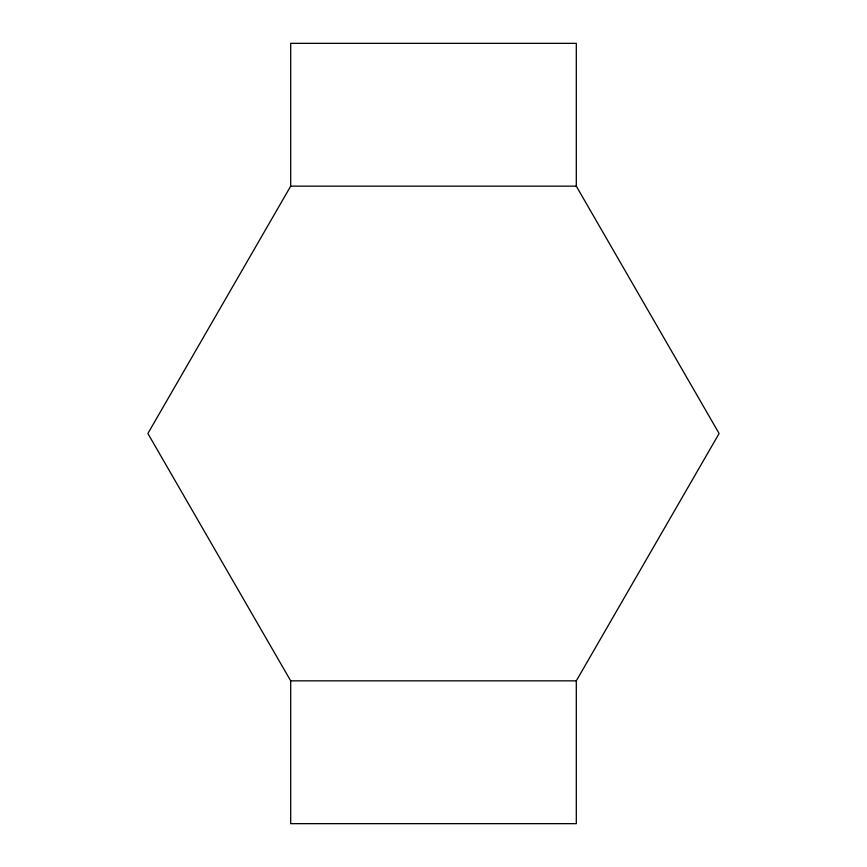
<?xml version="1.0" encoding="UTF-8"?>
<svg xmlns="http://www.w3.org/2000/svg" width="867" height="867" viewBox="0 0 867 867"><rect width="100%" height="100%" fill="white"/><g stroke="black" fill="none" stroke-linecap="round" stroke-linejoin="round"><path stroke-width="1.3" d="M290.694 186.156L147.889 433.5L290.694 680.844L290.694 823.65L576.306 823.65L576.306 680.844L719.111 433.5L576.306 186.156L576.306 43.35L290.694 43.35L290.694 186.156L576.306 186.156M290.694 680.844L576.306 680.844"/></g></svg>
